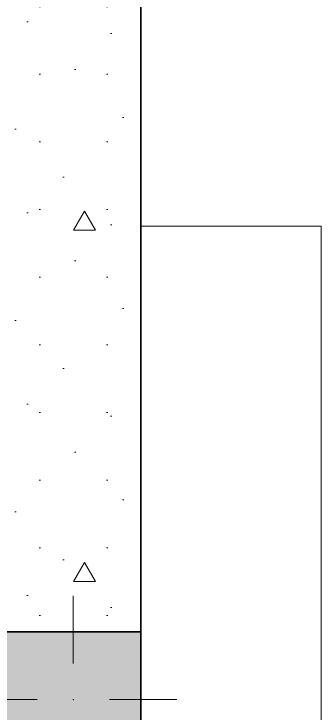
# Model space of a CAD drawing. Header units: millimetres. Extents: x -6000 to 13299, y -11438 to 14364.
# Drawn here: x 4818 to 5500, y -293 to 1259 of the extents above; entities that cross this region are included whole.
import ezdxf

# ---------------------------------------------------------------- set-up
doc = ezdxf.new("R2010")
doc.units = ezdxf.units.MM
doc.header["$MEASUREMENT"] = 0
doc.linetypes.add('Wipeout_Contour', pattern=[1000, 0, -1000])
doc.layers.add('Interior - Furniture', color=7, linetype='Continuous')
doc.layers.add('Structural - Bearing', color=7, linetype='Continuous')
for name, color, linetype, lineweight, true_color in [('Interior - Furniture _Pen_No__4', 7, 'Continuous', 20, 0x029e21), ('Structural - Bearing_Pen_No__160', 7, 'Continuous', 20, 0xb4a35c), ('Structural - Bearing_Pen_No__169', 7, 'Continuous', 13, 0x68b353), ('Structural - Bearing_Pen_No__28', 7, 'Continuous', 35, 0xa80f02)]:
    doc.layers.add(name, color=color, linetype=linetype, lineweight=lineweight, true_color=true_color)
doc.layers.add('Structural - Bearing_Pen_No__20', color=1, linetype='Continuous', lineweight=0)
doc.layers.add('Structural - Bearing_Pen_No__27', color=7, linetype='Continuous', lineweight=35)

# ---------------------------------------------------------------- blocks, each defined once
blk = doc.blocks.new('Wall_1_3', base_point=(4950, 2938.6))
at = {"color": 254, "linetype": 'Wipeout_Contour', "lineweight": 0, "ltscale": 21416.500082}
blk.add_wipeout([(4800, 2938.6), (4800, -111.4), (5100, -111.4), (5100, 2938.6)], dxfattribs=at).dxf.layer = 'Structural - Bearing'
at = {"layer": 'Structural - Bearing_Pen_No__169', "linetype": 'Continuous'}
h = blk.add_hatch(dxfattribs=at)
h.set_pattern_fill('Lightweight_Concrete_0003', color=256, style=0, pattern_type=2)
h.set_pattern_definition([(0, (0, 0), (0, 779.42), [48.75, -401.25]), (0, (225, 389.7), (0, 779.42), [48.75, -401.25]), (60, (0, 0), (-675, 389.71), [48.75, -401.25]), (60, (450, 0), (-675, 389.71), [48.75, -401.25]), (120, (48.75, 0), (675, 389.71), [48.75, -401.25]), (120, (498.75, 0), (675, 389.71), [48.75, -401.25]), (0, (0, 75), (0, 150), [0, -150, 0, -225]), (45, (75, 75), (-106.066, 106.066), [0, -112.5, 0, -187.5])])
h.paths.add_polyline_path([(4800, 2938.6), (4800, -111.4), (5100, -111.4), (5100, 2938.6)])
at = {"layer": 'Structural - Bearing_Pen_No__27', "linetype": 'Continuous', "flags": 128}
for points in [[(5100, -111.4), (5100, 2938.6)], [(4800, -111.4), (5100, -111.4)]]:
    blk.add_lwpolyline(points, dxfattribs=at)
blk = doc.blocks.new('Column_7_3', base_point=(4950, -261.4))
at = {"layer": 'Structural - Bearing_Pen_No__160', "linetype": 'Continuous', "lineweight": 0, "true_color": 0x5a512e}
blk.add_hatch(color=59, dxfattribs=at).paths.add_polyline_path([(4800, -411.4), (5100, -411.4), (5100, -111.4), (4800, -111.4)])
at = {"layer": 'Structural - Bearing_Pen_No__20', "linetype": 'Continuous'}
for p, q in [((4950, -181.4), (4950, -31.4)), ((4870, -261.4), (4720, -261.4)), ((5030, -261.4), (5180, -261.4)), ((4950, -341.4), (4950, -491.4))]:
    blk.add_line(p, q, dxfattribs=at)
blk.add_point((4950, -261.4), dxfattribs=at)
at = {"layer": 'Structural - Bearing_Pen_No__28', "linetype": 'Continuous'}
for p, q in [((4800, -111.4), (4800, -411.4)), ((5100, -411.4), (5100, -111.4))]:
    blk.add_line(p, q, dxfattribs=at)
blk = doc.blocks.new('Book Shelf 01 17')
at = {"layer": 'Interior - Furniture _Pen_No__4', "linetype": 'Continuous'}
for p, q in [((1200, 400), (0, 400)), ((0, 400), (0, 0)), ((1200, 0), (1200, 400)), ((0, 0), (1200, 0))]:
    blk.add_line(p, q, dxfattribs=at)

msp = doc.modelspace()

# ---------------------------------------------------------------- block references
at = {"layer": 'Structural - Bearing'}
msp.add_blockref('Wall_1_3', (4950, 2938.623), dxfattribs=at)

# ---------------------------------------------------------------- next in the draw order: block references
at = {"layer": 'Interior - Furniture', "color": 104, "linetype": 'Continuous', "lineweight": 20, "true_color": 0x029e21, "zscale": 1000, "rotation": 90}
msp.add_blockref('Book Shelf 01 17', (5500, -411.377), dxfattribs=at)
at = {"layer": 'Structural - Bearing', "color": 14, "lineweight": 35, "true_color": 0xa80f02}
msp.add_blockref('Column_7_3', (4950, -261.377), dxfattribs=at)

doc.saveas('drawing.dxf')
